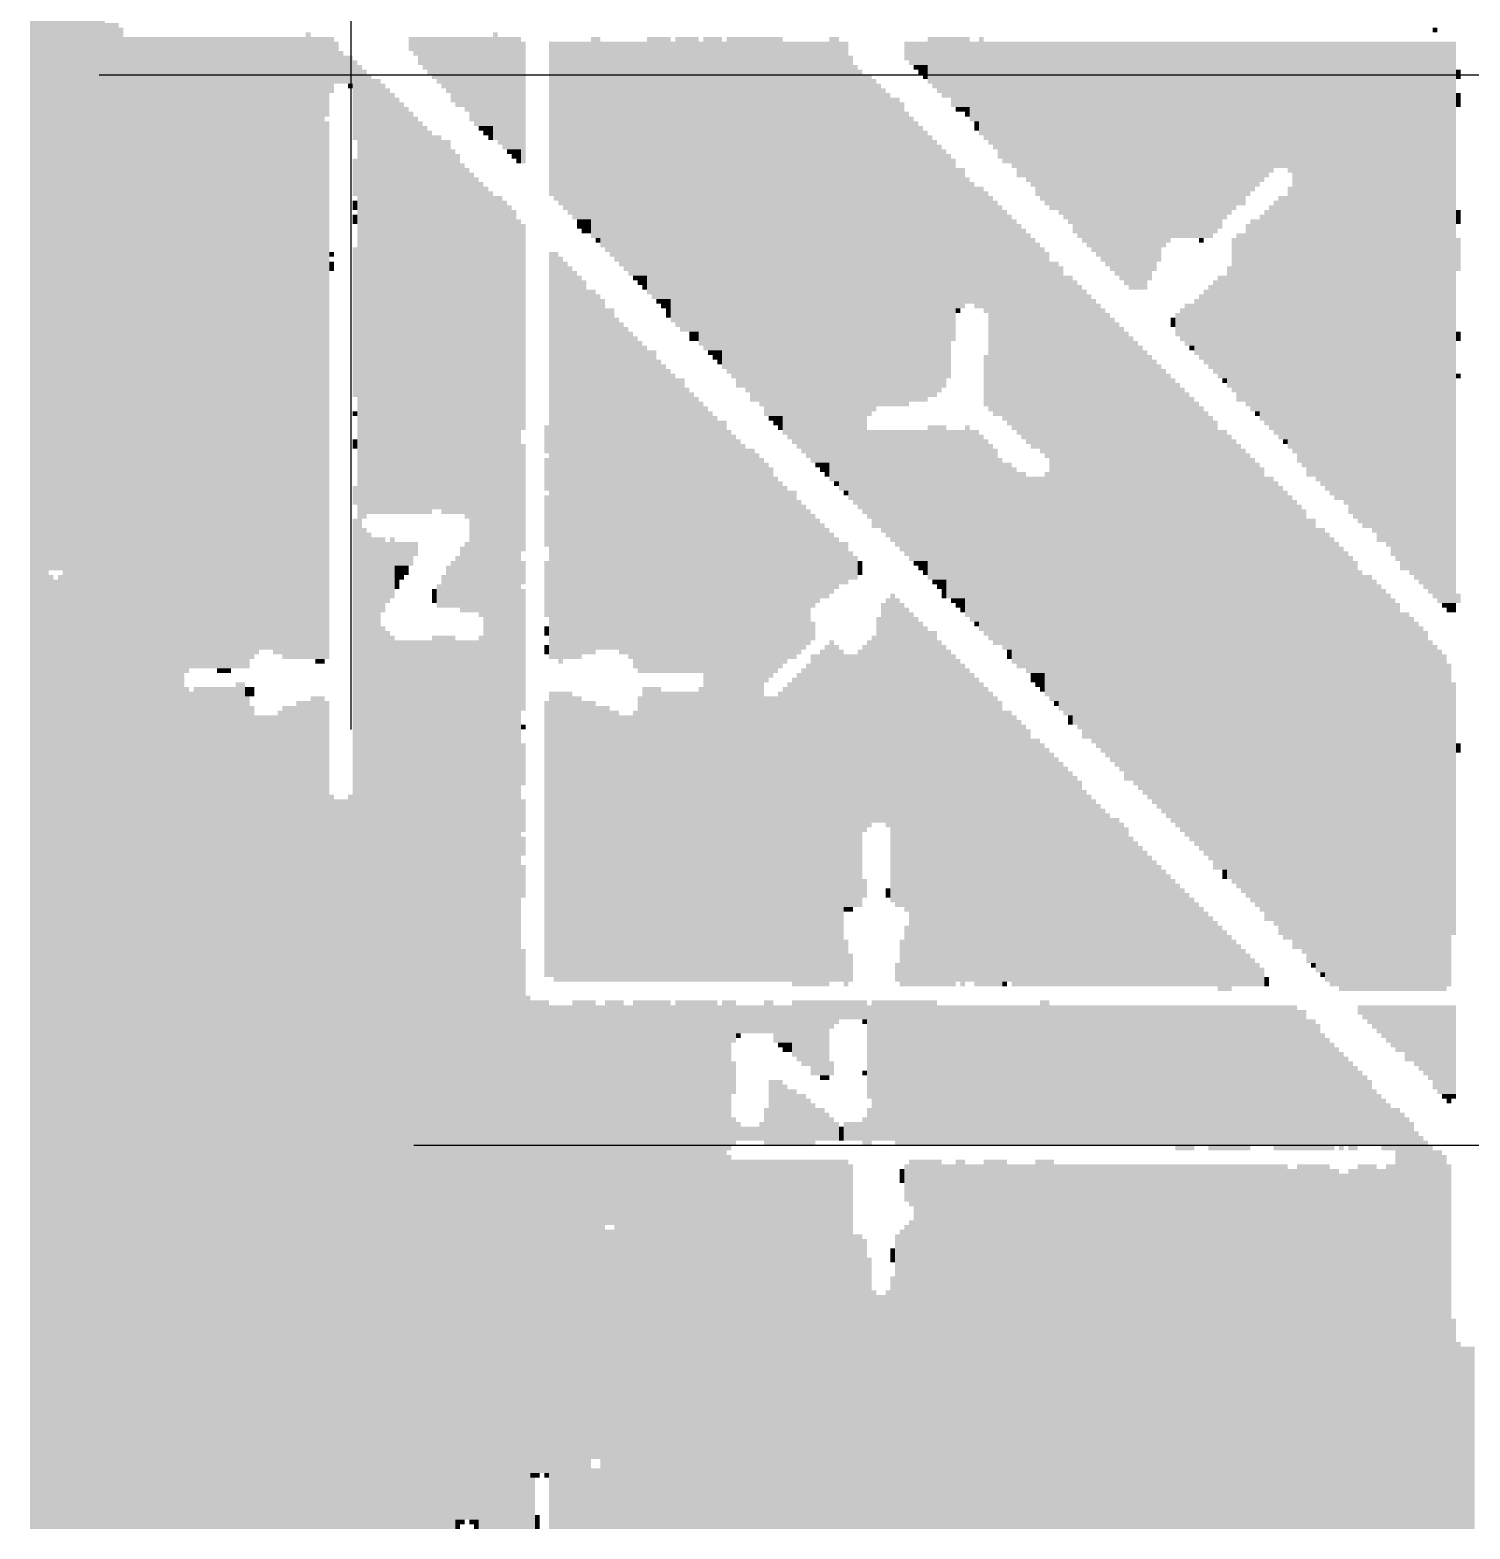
# Model space of a CAD drawing. Extents: x 0 to 19.7, y 0 to 11.
# Drawn here: x 0 to 2.236, y 0 to 2.327 of the extents above; entities that cross this region are included whole.
import ezdxf

# ---------------------------------------------------------------- set-up
doc = ezdxf.new("R2010")
doc.units = 0
doc.layers.get('0').update_dxf_attribs({"linetype": 'CONTINUOUS'})
doc.layers.add('1', color=1, linetype='CONTINUOUS')

# ---------------------------------------------------------------- blocks, each defined once
blk = doc.blocks.new('*U0')
at = {"color": 7}
for points in [[(0, 432), (1, 432), (0, 0), (1, 0)], [(1, 431), (9, 431), (1, 205), (9, 205)], [(9, 430), (16, 430), (9, 0), (16, 0)], [(16, 322), (19, 322), (16, 0), (19, 0)], [(19, 321), (20, 321), (19, 0), (20, 0)], [(300, 321), (301, 321), (300, 320), (301, 320)], [(20, 319), (59, 319), (20, 188), (59, 188)], [(59, 320), (60, 320), (59, 186), (60, 186)], [(60, 319), (65, 319), (60, 307), (65, 307)], [(65, 318), (66, 318), (65, 309), (66, 309)], [(81, 319), (99, 319), (81, 316), (99, 316)], [(99, 320), (100, 320), (99, 297), (100, 297)], [(100, 319), (105, 319), (100, 296), (105, 296)], [(105, 318), (106, 318), (105, 292), (106, 292)], [(111, 318), (120, 318), (111, 285), (120, 285)], [(120, 319), (122, 319), (120, 276), (122, 276)], [(122, 318), (132, 318), (122, 274), (132, 274)], [(132, 319), (137, 319), (132, 264), (137, 264)], [(137, 318), (138, 318), (137, 258), (138, 258)], [(138, 319), (143, 319), (138, 257), (143, 257)], [(143, 318), (144, 318), (143, 253), (144, 253)], [(144, 319), (148, 319), (144, 252), (148, 252)], [(148, 318), (149, 318), (148, 248), (149, 248)], [(149, 319), (161, 319), (149, 247), (161, 247)], [(161, 318), (171, 318), (161, 234), (171, 234)], [(171, 319), (173, 319), (171, 224), (173, 224)], [(173, 318), (175, 318), (173, 222), (175, 222)], [(187, 318), (192, 318), (187, 314), (192, 314)], [(192, 319), (201, 319), (192, 309), (201, 309)], [(201, 318), (203, 318), (201, 301), (203, 301)], [(203, 319), (204, 319), (203, 298), (204, 298)], [(204, 318), (305, 318), (204, 297), (305, 297)], [(66, 316), (67, 316), (66, 309), (67, 309)], [(67, 315), (69, 315), (67, 309), (69, 309)], [(82, 316), (99, 316), (82, 315), (99, 315)], [(83, 315), (99, 315), (83, 313), (99, 313)], [(175, 315), (176, 315), (175, 220), (176, 220)], [(69, 314), (70, 314), (69, 297), (70, 297)], [(70, 313), (71, 313), (70, 0), (71, 0)], [(71, 312), (72, 312), (71, 216), (72, 216)], [(72, 311), (73, 311), (72, 217), (73, 217)], [(84, 313), (99, 313), (84, 312), (99, 312)], [(85, 312), (99, 312), (85, 311), (99, 311)], [(86, 311), (99, 311), (86, 310), (99, 310)], [(176, 313), (177, 313), (176, 219), (177, 219)], [(177, 312), (178, 312), (177, 218), (178, 218)], [(178, 311), (180, 311), (178, 238), (180, 238)], [(188, 314), (192, 314), (188, 313), (192, 313)], [(189, 313), (192, 313), (189, 312), (192, 312)], [(190, 312), (192, 312), (190, 311), (192, 311)], [(191, 311), (192, 311), (191, 310), (192, 310)], [(305, 312), (306, 312), (305, 310), (306, 310)], [(68, 309), (69, 309), (68, 308), (69, 308)], [(73, 310), (75, 310), (73, 217), (75, 217)], [(75, 309), (76, 309), (75, 217), (76, 217)], [(76, 308), (77, 308), (76, 217), (77, 217)], [(87, 310), (99, 310), (87, 309), (99, 309)], [(88, 309), (99, 309), (88, 308), (99, 308)], [(89, 308), (99, 308), (89, 307), (99, 307)], [(180, 310), (181, 310), (180, 239), (181, 239)], [(181, 309), (182, 309), (181, 240), (182, 240)], [(182, 308), (183, 308), (182, 240), (183, 240)], [(193, 309), (201, 309), (193, 308), (201, 308)], [(194, 308), (201, 308), (194, 307), (201, 307)], [(60, 307), (64, 307), (60, 302), (64, 302)], [(77, 307), (78, 307), (77, 217), (78, 217)], [(78, 306), (79, 306), (78, 217), (79, 217)], [(79, 305), (80, 305), (79, 217), (80, 217)], [(90, 307), (99, 307), (90, 305), (99, 305)], [(91, 305), (99, 305), (91, 304), (99, 304)], [(183, 307), (184, 307), (183, 240), (184, 240)], [(184, 306), (186, 306), (184, 240), (186, 240)], [(186, 305), (187, 305), (186, 240), (187, 240)], [(195, 307), (201, 307), (195, 306), (201, 306)], [(197, 306), (201, 306), (197, 304), (201, 304)], [(305, 307), (306, 307), (305, 304), (306, 304)], [(60, 302), (63, 302), (60, 186), (63, 186)], [(80, 304), (81, 304), (80, 217), (81, 217)], [(81, 303), (82, 303), (81, 217), (82, 217)], [(82, 302), (83, 302), (82, 217), (83, 217)], [(93, 304), (99, 304), (93, 303), (99, 303)], [(94, 303), (99, 303), (94, 301), (99, 301)], [(187, 303), (188, 303), (187, 240), (188, 240)], [(188, 302), (189, 302), (188, 241), (189, 241)], [(198, 304), (201, 304), (198, 303), (201, 303)], [(200, 303), (201, 303), (200, 302), (201, 302)], [(63, 301), (64, 301), (63, 186), (64, 186)], [(83, 301), (84, 301), (83, 217), (84, 217)], [(84, 300), (85, 300), (84, 217), (85, 217)], [(85, 299), (86, 299), (85, 217), (86, 217)], [(95, 301), (99, 301), (95, 300), (99, 300)], [(96, 300), (99, 300), (96, 299), (99, 299)], [(97, 299), (99, 299), (97, 298), (99, 298)], [(189, 301), (190, 301), (189, 241), (190, 241)], [(190, 300), (191, 300), (190, 241), (191, 241)], [(191, 299), (192, 299), (191, 241), (192, 241)], [(202, 301), (203, 301), (202, 299), (203, 299)], [(86, 298), (88, 298), (86, 218), (88, 218)], [(88, 297), (90, 297), (88, 217), (90, 217)], [(90, 295), (91, 295), (90, 217), (91, 217)], [(98, 298), (99, 298), (98, 297), (99, 297)], [(101, 296), (105, 296), (101, 295), (105, 295)], [(102, 295), (105, 295), (102, 294), (105, 294)], [(192, 298), (193, 298), (192, 242), (193, 242)], [(193, 297), (194, 297), (193, 242), (194, 242)], [(194, 296), (195, 296), (194, 243), (195, 243)], [(195, 295), (196, 295), (195, 244), (196, 244)], [(205, 297), (305, 297), (205, 296), (305, 296)], [(206, 296), (305, 296), (206, 295), (305, 295)], [(207, 295), (305, 295), (207, 293), (305, 293)], [(69, 293), (70, 293), (69, 285), (70, 285)], [(91, 294), (92, 294), (91, 217), (92, 217)], [(92, 292), (93, 292), (92, 217), (93, 217)], [(103, 294), (105, 294), (103, 293), (105, 293)], [(104, 293), (105, 293), (104, 292), (105, 292)], [(196, 294), (197, 294), (196, 246), (197, 246)], [(197, 293), (198, 293), (197, 254), (198, 254)], [(208, 293), (305, 293), (208, 292), (305, 292)], [(210, 292), (305, 292), (210, 291), (305, 291)], [(93, 291), (94, 291), (93, 216), (94, 216)], [(94, 290), (95, 290), (94, 196), (95, 196)], [(95, 289), (96, 289), (95, 196), (96, 196)], [(198, 291), (200, 291), (198, 261), (200, 261)], [(200, 289), (201, 289), (200, 262), (201, 262)], [(211, 291), (266, 291), (211, 290), (266, 290)], [(211, 290), (265, 290), (211, 289), (265, 289)], [(213, 289), (264, 289), (213, 288), (264, 288)], [(269, 291), (305, 291), (269, 290), (305, 290)], [(270, 290), (305, 290), (270, 230), (305, 230)], [(96, 288), (97, 288), (96, 195), (97, 195)], [(97, 287), (98, 287), (97, 0), (98, 0)], [(98, 286), (99, 286), (98, 0), (99, 0)], [(201, 288), (202, 288), (201, 262), (202, 262)], [(202, 287), (204, 287), (202, 261), (204, 261)], [(204, 286), (205, 286), (204, 260), (205, 260)], [(214, 288), (263, 288), (214, 287), (263, 287)], [(215, 287), (262, 287), (215, 286), (262, 286)], [(215, 286), (261, 286), (215, 285), (261, 285)], [(269, 287), (270, 287), (269, 231), (270, 231)], [(69, 284), (70, 284), (69, 282), (70, 282)], [(99, 285), (101, 285), (99, 0), (101, 0)], [(101, 284), (102, 284), (101, 0), (102, 0)], [(102, 283), (103, 283), (102, 0), (103, 0)], [(112, 285), (120, 285), (112, 284), (120, 284)], [(113, 284), (120, 284), (113, 283), (120, 283)], [(114, 283), (120, 283), (114, 282), (120, 282)], [(205, 285), (206, 285), (205, 239), (206, 239)], [(206, 284), (207, 284), (206, 238), (207, 238)], [(207, 283), (208, 283), (207, 238), (208, 238)], [(216, 285), (260, 285), (216, 284), (260, 284)], [(217, 284), (260, 284), (217, 283), (260, 283)], [(218, 283), (258, 283), (218, 282), (258, 282)], [(265, 283), (266, 283), (265, 235), (266, 235)], [(266, 284), (267, 284), (266, 234), (267, 234)], [(267, 285), (269, 285), (267, 233), (269, 233)], [(69, 281), (70, 281), (69, 279), (70, 279)], [(103, 282), (104, 282), (103, 0), (104, 0)], [(104, 280), (105, 280), (104, 0), (105, 0)], [(105, 279), (106, 279), (105, 235), (106, 235)], [(115, 282), (120, 282), (115, 281), (120, 281)], [(116, 281), (120, 281), (116, 280), (120, 280)], [(117, 280), (120, 280), (117, 278), (120, 278)], [(208, 282), (209, 282), (208, 237), (209, 237)], [(209, 281), (210, 281), (209, 236), (210, 236)], [(210, 280), (211, 280), (210, 235), (211, 235)], [(211, 279), (212, 279), (211, 234), (212, 234)], [(220, 282), (257, 282), (220, 281), (257, 281)], [(221, 281), (256, 281), (221, 280), (256, 280)], [(222, 280), (255, 280), (222, 279), (255, 279)], [(223, 279), (255, 279), (223, 278), (255, 278)], [(260, 279), (261, 279), (260, 240), (261, 240)], [(261, 280), (263, 280), (261, 239), (263, 239)], [(263, 281), (264, 281), (263, 237), (264, 237)], [(264, 282), (265, 282), (264, 236), (265, 236)], [(305, 282), (306, 282), (305, 279), (306, 279)], [(118, 278), (120, 278), (118, 277), (120, 277)], [(121, 276), (122, 276), (121, 275), (122, 275)], [(212, 278), (213, 278), (212, 233), (213, 233)], [(213, 277), (214, 277), (213, 232), (214, 232)], [(214, 276), (215, 276), (214, 231), (215, 231)], [(223, 278), (254, 278), (223, 277), (254, 277)], [(224, 277), (253, 277), (224, 276), (253, 276)], [(225, 276), (244, 276), (225, 275), (244, 275)], [(250, 276), (251, 276), (250, 275), (251, 275)], [(257, 276), (258, 276), (257, 243), (258, 243)], [(258, 277), (260, 277), (258, 241), (260, 241)], [(305, 276), (306, 276), (305, 269), (306, 269)], [(64, 273), (65, 273), (64, 272), (65, 272)], [(69, 274), (70, 274), (69, 242), (70, 242)], [(111, 273), (113, 273), (111, 186), (113, 186)], [(123, 274), (132, 274), (123, 273), (132, 273)], [(124, 273), (132, 273), (124, 272), (132, 272)], [(215, 275), (216, 275), (215, 231), (216, 231)], [(216, 274), (217, 274), (216, 230), (217, 230)], [(217, 273), (218, 273), (217, 229), (218, 229)], [(226, 275), (243, 275), (226, 274), (243, 274)], [(227, 274), (242, 274), (227, 273), (242, 273)], [(228, 273), (242, 273), (228, 272), (242, 272)], [(64, 271), (65, 271), (64, 269), (65, 269)], [(113, 272), (114, 272), (113, 185), (114, 185)], [(114, 271), (115, 271), (114, 186), (115, 186)], [(115, 270), (116, 270), (115, 186), (116, 186)], [(125, 272), (132, 272), (125, 271), (132, 271)], [(126, 271), (132, 271), (126, 270), (132, 270)], [(127, 270), (132, 270), (127, 269), (132, 269)], [(218, 271), (220, 271), (218, 177), (220, 177)], [(220, 270), (221, 270), (220, 175), (221, 175)], [(229, 272), (242, 272), (229, 271), (242, 271)], [(230, 271), (241, 271), (230, 270), (241, 270)], [(231, 270), (241, 270), (231, 269), (241, 269)], [(256, 270), (257, 270), (256, 244), (257, 244)], [(116, 269), (117, 269), (116, 186), (117, 186)], [(117, 268), (118, 268), (117, 186), (118, 186)], [(118, 267), (119, 267), (118, 187), (119, 187)], [(128, 269), (132, 269), (128, 268), (132, 268)], [(129, 268), (132, 268), (129, 267), (132, 267)], [(130, 267), (132, 267), (130, 266), (132, 266)], [(221, 268), (223, 268), (221, 174), (223, 174)], [(223, 267), (224, 267), (223, 172), (224, 172)], [(232, 269), (240, 269), (232, 268), (240, 268)], [(233, 268), (240, 268), (233, 267), (240, 267)], [(234, 267), (239, 267), (234, 266), (239, 266)], [(253, 267), (254, 267), (253, 247), (254, 247)], [(254, 268), (256, 268), (254, 246), (256, 246)], [(119, 265), (121, 265), (119, 187), (121, 187)], [(121, 264), (122, 264), (121, 188), (122, 188)], [(122, 263), (123, 263), (122, 188), (123, 188)], [(131, 266), (132, 266), (131, 265), (132, 265)], [(133, 264), (137, 264), (133, 263), (137, 263)], [(134, 263), (137, 263), (134, 262), (137, 262)], [(224, 266), (225, 266), (224, 171), (225, 171)], [(225, 265), (226, 265), (225, 169), (226, 169)], [(226, 264), (227, 264), (226, 169), (227, 169)], [(227, 263), (228, 263), (227, 168), (228, 168)], [(235, 266), (239, 266), (235, 265), (239, 265)], [(249, 263), (250, 263), (249, 251), (250, 251)], [(250, 264), (251, 264), (250, 250), (251, 250)], [(251, 265), (252, 265), (251, 249), (252, 249)], [(252, 266), (253, 266), (252, 248), (253, 248)], [(123, 261), (125, 261), (123, 188), (125, 188)], [(135, 262), (137, 262), (135, 261), (137, 261)], [(136, 261), (137, 261), (136, 259), (137, 259)], [(198, 261), (199, 261), (198, 260), (199, 260)], [(228, 262), (229, 262), (228, 167), (229, 167)], [(229, 261), (230, 261), (229, 166), (230, 166)], [(230, 260), (231, 260), (230, 165), (231, 165)], [(245, 260), (246, 260), (245, 255), (246, 255)], [(246, 261), (247, 261), (246, 254), (247, 254)], [(247, 262), (249, 262), (247, 253), (249, 253)], [(125, 259), (126, 259), (125, 188), (126, 188)], [(126, 258), (127, 258), (126, 187), (127, 187)], [(127, 257), (128, 257), (127, 187), (128, 187)], [(139, 257), (143, 257), (139, 256), (143, 256)], [(231, 259), (232, 259), (231, 164), (232, 164)], [(232, 258), (233, 258), (232, 163), (233, 163)], [(233, 257), (234, 257), (233, 162), (234, 162)], [(244, 259), (245, 259), (244, 257), (245, 257)], [(128, 256), (129, 256), (128, 186), (129, 186)], [(129, 255), (130, 255), (129, 184), (130, 184)], [(130, 254), (131, 254), (130, 183), (131, 183)], [(141, 256), (143, 256), (141, 254), (143, 254)], [(234, 256), (235, 256), (234, 160), (235, 160)], [(235, 255), (236, 255), (235, 160), (236, 160)], [(236, 254), (237, 254), (236, 159), (237, 159)], [(305, 256), (306, 256), (305, 254), (306, 254)], [(131, 253), (132, 253), (131, 183), (132, 183)], [(132, 252), (134, 252), (132, 183), (134, 183)], [(134, 250), (135, 250), (134, 183), (135, 183)], [(145, 252), (148, 252), (145, 251), (148, 251)], [(146, 251), (148, 251), (146, 250), (148, 250)], [(147, 250), (148, 250), (147, 249), (148, 249)], [(204, 251), (205, 251), (204, 240), (205, 240)], [(237, 253), (238, 253), (237, 158), (238, 158)], [(238, 252), (239, 252), (238, 157), (239, 157)], [(239, 251), (240, 251), (239, 156), (240, 156)], [(240, 250), (241, 250), (240, 155), (241, 155)], [(248, 253), (249, 253), (248, 252), (249, 252)], [(135, 249), (136, 249), (135, 183), (136, 183)], [(136, 248), (137, 248), (136, 183), (137, 183)], [(137, 247), (138, 247), (137, 183), (138, 183)], [(150, 247), (161, 247), (150, 246), (161, 246)], [(241, 249), (242, 249), (241, 154), (242, 154)], [(242, 248), (243, 248), (242, 153), (243, 153)], [(243, 247), (244, 247), (243, 152), (244, 152)], [(305, 247), (306, 247), (305, 246), (306, 246)], [(138, 246), (140, 246), (138, 183), (140, 183)], [(140, 244), (141, 244), (140, 183), (141, 183)], [(151, 246), (161, 246), (151, 244), (161, 244)], [(153, 244), (161, 244), (153, 243), (161, 243)], [(244, 246), (245, 246), (244, 151), (245, 151)], [(245, 245), (246, 245), (245, 150), (246, 150)], [(246, 244), (247, 244), (246, 149), (247, 149)], [(255, 246), (256, 246), (255, 245), (256, 245)], [(141, 243), (142, 243), (141, 183), (142, 183)], [(142, 242), (143, 242), (142, 183), (143, 183)], [(143, 241), (144, 241), (143, 183), (144, 183)], [(154, 243), (161, 243), (154, 241), (161, 241)], [(156, 241), (161, 241), (156, 240), (161, 240)], [(247, 243), (248, 243), (247, 148), (248, 148)], [(248, 242), (249, 242), (248, 147), (249, 147)], [(249, 241), (250, 241), (249, 146), (250, 146)], [(69, 239), (70, 239), (69, 238), (70, 238)], [(144, 240), (145, 240), (144, 117), (145, 117)], [(145, 239), (146, 239), (145, 117), (146, 117)], [(146, 238), (147, 238), (146, 117), (147, 117)], [(157, 240), (161, 240), (157, 238), (161, 238)], [(158, 238), (161, 238), (158, 237), (161, 237)], [(178, 238), (179, 238), (178, 217), (179, 217)], [(250, 240), (251, 240), (250, 145), (251, 145)], [(251, 239), (252, 239), (251, 144), (252, 144)], [(252, 238), (253, 238), (252, 143), (253, 143)], [(262, 239), (263, 239), (262, 238), (263, 238)], [(110, 236), (111, 236), (110, 230), (111, 230)], [(147, 237), (149, 237), (147, 117), (149, 117)], [(149, 235), (150, 235), (149, 117), (150, 117)], [(150, 234), (151, 234), (150, 117), (151, 117)], [(159, 237), (161, 237), (159, 236), (161, 236)], [(160, 236), (161, 236), (160, 235), (161, 235)], [(162, 234), (171, 234), (162, 233), (171, 233)], [(179, 235), (192, 235), (179, 216), (192, 216)], [(192, 236), (196, 236), (192, 203), (196, 203)], [(196, 235), (200, 235), (196, 199), (200, 199)], [(200, 236), (201, 236), (200, 195), (201, 195)], [(201, 235), (203, 235), (201, 194), (203, 194)], [(203, 234), (204, 234), (203, 192), (204, 192)], [(253, 237), (254, 237), (253, 141), (254, 141)], [(254, 235), (256, 235), (254, 141), (256, 141)], [(256, 234), (257, 234), (256, 139), (257, 139)], [(69, 233), (70, 233), (69, 231), (70, 231)], [(105, 232), (106, 232), (105, 209), (106, 209)], [(151, 233), (152, 233), (151, 117), (152, 117)], [(152, 232), (153, 232), (152, 117), (153, 117)], [(153, 231), (155, 231), (153, 117), (155, 117)], [(163, 233), (171, 233), (163, 232), (171, 232)], [(164, 232), (171, 232), (164, 231), (171, 231)], [(165, 231), (171, 231), (165, 230), (171, 230)], [(204, 233), (205, 233), (204, 191), (205, 191)], [(205, 232), (206, 232), (205, 190), (206, 190)], [(206, 231), (207, 231), (206, 189), (207, 189)], [(257, 233), (258, 233), (257, 138), (258, 138)], [(258, 232), (259, 232), (258, 137), (259, 137)], [(259, 231), (260, 231), (259, 136), (260, 136)], [(268, 233), (269, 233), (268, 232), (269, 232)], [(110, 229), (111, 229), (110, 222), (111, 222)], [(155, 230), (156, 230), (155, 117), (156, 117)], [(156, 229), (157, 229), (156, 117), (157, 117)], [(157, 228), (158, 228), (157, 181), (158, 181)], [(166, 230), (171, 230), (166, 229), (171, 229)], [(167, 229), (171, 229), (167, 228), (171, 228)], [(168, 228), (171, 228), (168, 227), (171, 227)], [(207, 229), (208, 229), (207, 189), (208, 189)], [(208, 228), (210, 228), (208, 188), (210, 188)], [(260, 230), (261, 230), (260, 135), (261, 135)], [(261, 229), (262, 229), (261, 134), (262, 134)], [(262, 228), (263, 228), (262, 133), (263, 133)], [(271, 230), (305, 230), (271, 228), (305, 228)], [(272, 228), (305, 228), (272, 227), (305, 227)], [(158, 227), (159, 227), (158, 182), (159, 182)], [(159, 225), (160, 225), (159, 183), (160, 183)], [(169, 227), (171, 227), (169, 226), (171, 226)], [(170, 226), (171, 226), (170, 225), (171, 225)], [(210, 227), (211, 227), (210, 185), (211, 185)], [(211, 226), (213, 226), (211, 184), (213, 184)], [(213, 225), (217, 225), (213, 183), (217, 183)], [(217, 226), (218, 226), (217, 178), (218, 178)], [(263, 227), (264, 227), (263, 132), (264, 132)], [(264, 225), (266, 225), (264, 130), (266, 130)], [(273, 227), (305, 227), (273, 225), (305, 225)], [(275, 225), (305, 225), (275, 224), (305, 224)], [(69, 223), (70, 223), (69, 219), (70, 219)], [(160, 224), (161, 224), (160, 184), (161, 184)], [(161, 223), (162, 223), (161, 185), (162, 185)], [(162, 222), (164, 222), (162, 186), (164, 186)], [(172, 224), (173, 224), (172, 223), (173, 223)], [(174, 222), (175, 222), (174, 221), (175, 221)], [(266, 224), (267, 224), (266, 129), (267, 129)], [(267, 223), (268, 223), (267, 127), (268, 127)], [(268, 222), (269, 222), (268, 126), (269, 126)], [(276, 224), (305, 224), (276, 223), (305, 223)], [(277, 223), (305, 223), (277, 222), (305, 222)], [(278, 222), (305, 222), (278, 221), (305, 221)], [(110, 221), (111, 221), (110, 210), (111, 210)], [(164, 220), (165, 220), (164, 187), (165, 187)], [(165, 219), (166, 219), (165, 188), (166, 188)], [(166, 218), (167, 218), (166, 189), (167, 189)], [(269, 221), (270, 221), (269, 126), (270, 126)], [(270, 220), (271, 220), (270, 124), (271, 124)], [(271, 219), (272, 219), (271, 124), (272, 124)], [(272, 218), (273, 218), (272, 123), (273, 123)], [(279, 221), (305, 221), (279, 220), (305, 220)], [(281, 220), (305, 220), (281, 219), (305, 219)], [(282, 219), (305, 219), (282, 217), (305, 217)], [(69, 216), (70, 216), (69, 0), (70, 0)], [(167, 217), (168, 217), (167, 197), (168, 197)], [(168, 216), (169, 216), (168, 198), (169, 198)], [(169, 215), (170, 215), (169, 199), (170, 199)], [(180, 216), (192, 216), (180, 214), (192, 214)], [(273, 216), (275, 216), (273, 121), (275, 121)], [(283, 217), (305, 217), (283, 216), (305, 216)], [(284, 216), (305, 216), (284, 215), (305, 215)], [(285, 215), (305, 215), (285, 214), (305, 214)], [(71, 214), (72, 214), (71, 0), (72, 0)], [(72, 213), (73, 213), (72, 0), (73, 0)], [(73, 212), (76, 212), (73, 196), (76, 196)], [(77, 212), (78, 212), (77, 199), (78, 199)], [(170, 214), (171, 214), (170, 199), (171, 199)], [(171, 213), (172, 213), (171, 200), (172, 200)], [(172, 212), (173, 212), (172, 201), (173, 201)], [(182, 214), (192, 214), (182, 213), (192, 213)], [(183, 213), (192, 213), (183, 212), (192, 212)], [(184, 212), (192, 212), (184, 211), (192, 211)], [(275, 214), (277, 214), (275, 119), (277, 119)], [(277, 213), (278, 213), (277, 117), (278, 117)], [(278, 212), (279, 212), (278, 116), (279, 116)], [(287, 214), (305, 214), (287, 213), (305, 213)], [(288, 213), (305, 213), (288, 211), (305, 211)], [(76, 211), (77, 211), (76, 198), (77, 198)], [(78, 211), (83, 211), (78, 208), (83, 208)], [(92, 210), (93, 210), (92, 196), (93, 196)], [(93, 211), (94, 211), (93, 196), (94, 196)], [(173, 211), (175, 211), (173, 202), (175, 202)], [(175, 209), (176, 209), (175, 203), (176, 203)], [(185, 211), (192, 211), (185, 210), (192, 210)], [(186, 210), (192, 210), (186, 209), (192, 209)], [(187, 209), (192, 209), (187, 208), (192, 208)], [(279, 211), (280, 211), (279, 116), (280, 116)], [(280, 210), (281, 210), (280, 115), (281, 115)], [(281, 209), (282, 209), (281, 115), (282, 115)], [(290, 211), (305, 211), (290, 210), (305, 210)], [(291, 210), (305, 210), (291, 208), (305, 208)], [(78, 208), (82, 208), (78, 206), (82, 206)], [(78, 206), (81, 206), (78, 204), (81, 204)], [(89, 206), (90, 206), (89, 197), (90, 197)], [(90, 207), (91, 207), (90, 197), (91, 197)], [(91, 208), (92, 208), (91, 197), (92, 197)], [(105, 207), (106, 207), (105, 202), (106, 202)], [(110, 207), (111, 207), (110, 195), (111, 195)], [(176, 208), (177, 208), (176, 203), (177, 203)], [(177, 207), (178, 207), (177, 204), (178, 204)], [(188, 208), (192, 208), (188, 207), (192, 207)], [(189, 207), (192, 207), (189, 206), (192, 206)], [(190, 206), (192, 206), (190, 205), (192, 205)], [(282, 208), (283, 208), (282, 115), (283, 115)], [(283, 207), (284, 207), (283, 115), (284, 115)], [(292, 208), (305, 208), (292, 207), (305, 207)], [(293, 207), (305, 207), (293, 205), (305, 205)], [(1, 205), (4, 205), (1, 0), (4, 0)], [(4, 204), (5, 204), (4, 0), (5, 0)], [(5, 203), (6, 203), (5, 0), (6, 0)], [(6, 204), (7, 204), (6, 0), (7, 0)], [(7, 205), (9, 205), (7, 0), (9, 0)], [(78, 204), (80, 204), (78, 203), (80, 203)], [(78, 203), (79, 203), (78, 201), (79, 201)], [(87, 202), (88, 202), (87, 197), (88, 197)], [(88, 204), (89, 204), (88, 197), (89, 197)], [(191, 205), (192, 205), (191, 204), (192, 204)], [(193, 203), (196, 203), (193, 202), (196, 202)], [(194, 202), (196, 202), (194, 201), (196, 201)], [(284, 205), (285, 205), (284, 115), (285, 115)], [(285, 204), (287, 204), (285, 115), (287, 115)], [(287, 203), (288, 203), (287, 115), (288, 115)], [(288, 202), (289, 202), (288, 115), (289, 115)], [(295, 205), (305, 205), (295, 204), (305, 204)], [(296, 204), (305, 204), (296, 203), (305, 203)], [(297, 203), (305, 203), (297, 202), (305, 202)], [(298, 202), (305, 202), (298, 201), (305, 201)], [(86, 201), (87, 201), (86, 198), (87, 198)], [(105, 201), (106, 201), (105, 175), (106, 175)], [(183, 199), (184, 199), (183, 150), (184, 150)], [(184, 200), (185, 200), (184, 134), (185, 134)], [(185, 199), (186, 199), (185, 133), (186, 133)], [(195, 201), (196, 201), (195, 199), (196, 199)], [(197, 199), (200, 199), (197, 198), (200, 198)], [(289, 201), (290, 201), (289, 115), (290, 115)], [(290, 200), (291, 200), (290, 115), (291, 115)], [(291, 199), (292, 199), (291, 115), (292, 115)], [(299, 201), (305, 201), (299, 200), (305, 200)], [(300, 200), (306, 200), (300, 199), (306, 199)], [(301, 199), (306, 199), (301, 198), (306, 198)], [(73, 196), (75, 196), (73, 0), (75, 0)], [(182, 198), (183, 198), (182, 151), (183, 151)], [(186, 198), (187, 198), (186, 133), (187, 133)], [(187, 197), (188, 197), (187, 132), (188, 132)], [(188, 196), (189, 196), (188, 116), (189, 116)], [(198, 198), (200, 198), (198, 197), (200, 197)], [(199, 197), (200, 197), (199, 196), (200, 196)], [(292, 198), (293, 198), (292, 115), (293, 115)], [(293, 196), (295, 196), (293, 115), (295, 115)], [(302, 198), (305, 198), (302, 197), (305, 197)], [(303, 197), (305, 197), (303, 196), (305, 196)], [(75, 193), (76, 193), (75, 0), (76, 0)], [(110, 193), (111, 193), (110, 191), (111, 191)], [(167, 194), (168, 194), (167, 190), (168, 190)], [(181, 195), (182, 195), (181, 151), (182, 151)], [(189, 195), (190, 195), (189, 116), (190, 116)], [(190, 194), (191, 194), (190, 116), (191, 116)], [(191, 193), (192, 193), (191, 116), (192, 116)], [(202, 194), (203, 194), (202, 193), (203, 193)], [(295, 195), (296, 195), (295, 115), (296, 115)], [(296, 194), (297, 194), (296, 115), (297, 115)], [(297, 193), (298, 193), (297, 115), (298, 115)], [(76, 192), (77, 192), (76, 0), (77, 0)], [(77, 191), (78, 191), (77, 0), (78, 0)], [(78, 190), (86, 190), (78, 0), (86, 0)], [(86, 191), (91, 191), (86, 0), (91, 0)], [(91, 190), (96, 190), (91, 2), (96, 2)], [(96, 191), (97, 191), (96, 0), (97, 0)], [(171, 190), (172, 190), (171, 117), (172, 117)], [(179, 190), (180, 190), (179, 150), (180, 150)], [(180, 191), (181, 191), (180, 151), (181, 151)], [(192, 192), (194, 192), (192, 116), (194, 116)], [(194, 190), (195, 190), (194, 116), (195, 116)], [(298, 192), (299, 192), (298, 115), (299, 115)], [(299, 190), (300, 190), (299, 115), (300, 115)], [(20, 188), (49, 188), (20, 187), (49, 187)], [(20, 187), (48, 187), (20, 186), (48, 186)], [(20, 186), (47, 186), (20, 184), (47, 184)], [(52, 188), (59, 188), (52, 187), (59, 187)], [(54, 187), (59, 187), (54, 186), (59, 186)], [(61, 186), (63, 186), (61, 185), (63, 185)], [(110, 189), (111, 189), (110, 187), (111, 187)], [(167, 187), (169, 187), (167, 116), (169, 116)], [(169, 188), (170, 188), (169, 116), (170, 116)], [(170, 189), (171, 189), (170, 116), (171, 116)], [(172, 189), (173, 189), (172, 117), (173, 117)], [(173, 188), (174, 188), (173, 117), (174, 117)], [(174, 187), (177, 187), (174, 133), (177, 133)], [(177, 188), (178, 188), (177, 133), (178, 133)], [(178, 189), (179, 189), (178, 149), (179, 149)], [(195, 189), (196, 189), (195, 116), (196, 116)], [(196, 188), (197, 188), (196, 116), (197, 116)], [(197, 187), (198, 187), (197, 116), (198, 116)], [(198, 186), (199, 186), (198, 117), (199, 117)], [(209, 188), (210, 188), (209, 186), (210, 186)], [(300, 189), (301, 189), (300, 115), (301, 115)], [(301, 188), (302, 188), (301, 115), (302, 115)], [(302, 187), (303, 187), (302, 115), (303, 115)], [(20, 184), (34, 184), (20, 183), (34, 183)], [(20, 183), (33, 183), (20, 0), (33, 0)], [(40, 184), (43, 184), (40, 183), (43, 183)], [(164, 183), (165, 183), (164, 116), (165, 116)], [(165, 184), (166, 184), (165, 116), (166, 116)], [(166, 185), (167, 185), (166, 116), (167, 116)], [(199, 185), (200, 185), (199, 116), (200, 116)], [(200, 184), (201, 184), (200, 117), (201, 117)], [(201, 183), (202, 183), (201, 117), (202, 117)], [(214, 183), (217, 183), (214, 181), (217, 181)], [(303, 185), (304, 185), (303, 116), (304, 116)], [(33, 180), (34, 180), (33, 0), (34, 0)], [(35, 180), (44, 180), (35, 0), (44, 0)], [(44, 181), (46, 181), (44, 0), (46, 0)], [(46, 180), (48, 180), (46, 178), (48, 178)], [(131, 180), (135, 180), (131, 117), (135, 117)], [(143, 180), (144, 180), (143, 117), (144, 117)], [(161, 180), (162, 180), (161, 117), (162, 117)], [(162, 181), (163, 181), (162, 117), (163, 117)], [(163, 182), (164, 182), (163, 116), (164, 116)], [(202, 182), (203, 182), (202, 116), (203, 116)], [(203, 181), (204, 181), (203, 116), (204, 116)], [(204, 180), (205, 180), (204, 116), (205, 116)], [(215, 181), (217, 181), (215, 180), (217, 180)], [(216, 180), (217, 180), (216, 179), (217, 179)], [(304, 181), (305, 181), (304, 127), (305, 127)], [(34, 179), (35, 179), (34, 0), (35, 0)], [(46, 178), (47, 178), (46, 0), (47, 0)], [(57, 177), (60, 177), (57, 0), (60, 0)], [(60, 178), (63, 178), (60, 0), (63, 0)], [(63, 177), (64, 177), (63, 0), (64, 0)], [(110, 177), (111, 177), (110, 118), (111, 118)], [(111, 179), (116, 179), (111, 118), (116, 118)], [(116, 178), (118, 178), (116, 117), (118, 117)], [(118, 177), (121, 177), (118, 117), (121, 117)], [(130, 178), (131, 178), (130, 117), (131, 117)], [(135, 179), (143, 179), (135, 117), (143, 117)], [(157, 178), (160, 178), (157, 117), (160, 117)], [(160, 179), (161, 179), (160, 117), (161, 117)], [(205, 179), (206, 179), (205, 116), (206, 116)], [(206, 178), (207, 178), (206, 116), (207, 116)], [(207, 177), (208, 177), (207, 116), (208, 116)], [(219, 177), (220, 177), (219, 176), (220, 176)], [(47, 176), (48, 176), (47, 0), (48, 0)], [(48, 174), (53, 174), (48, 0), (53, 0)], [(53, 175), (54, 175), (53, 0), (54, 0)], [(54, 176), (57, 176), (54, 0), (57, 0)], [(121, 176), (124, 176), (121, 117), (124, 117)], [(124, 175), (126, 175), (124, 117), (126, 117)], [(126, 174), (129, 174), (126, 117), (129, 117)], [(129, 175), (130, 175), (129, 117), (130, 117)], [(208, 175), (210, 175), (208, 117), (210, 117)], [(210, 174), (211, 174), (210, 116), (211, 116)], [(222, 174), (223, 174), (222, 172), (223, 172)], [(105, 172), (106, 172), (105, 171), (106, 171)], [(211, 173), (212, 173), (211, 116), (212, 116)], [(212, 172), (213, 172), (212, 116), (213, 116)], [(213, 171), (214, 171), (213, 116), (214, 116)], [(105, 168), (106, 168), (105, 159), (106, 159)], [(214, 169), (216, 169), (214, 116), (216, 116)], [(216, 168), (217, 168), (216, 116), (217, 116)], [(217, 167), (218, 167), (217, 116), (218, 116)], [(305, 168), (306, 168), (305, 166), (306, 166)], [(218, 166), (219, 166), (218, 116), (219, 116)], [(219, 165), (220, 165), (219, 116), (220, 116)], [(220, 164), (221, 164), (220, 116), (221, 116)], [(221, 163), (222, 163), (221, 116), (222, 116)], [(222, 162), (223, 162), (222, 116), (223, 116)], [(223, 161), (224, 161), (223, 116), (224, 116)], [(224, 160), (225, 160), (224, 116), (225, 116)], [(225, 158), (226, 158), (225, 116), (226, 116)], [(64, 157), (65, 157), (64, 0), (65, 0)], [(65, 156), (68, 156), (65, 0), (68, 0)], [(68, 157), (69, 157), (68, 0), (69, 0)], [(105, 156), (106, 156), (105, 149), (106, 149)], [(226, 157), (227, 157), (226, 116), (227, 116)], [(227, 156), (228, 156), (227, 116), (228, 116)], [(228, 155), (229, 155), (228, 116), (229, 116)], [(229, 154), (230, 154), (229, 116), (230, 116)], [(230, 153), (231, 153), (230, 116), (231, 116)], [(231, 152), (233, 152), (231, 116), (233, 116)], [(233, 151), (234, 151), (233, 116), (234, 116)], [(105, 148), (106, 148), (105, 144), (106, 144)], [(234, 150), (235, 150), (234, 116), (235, 116)], [(235, 148), (236, 148), (235, 116), (236, 116)], [(236, 147), (237, 147), (236, 116), (237, 116)], [(237, 146), (238, 146), (237, 116), (238, 116)], [(238, 145), (239, 145), (238, 116), (239, 116)], [(105, 142), (106, 142), (105, 135), (106, 135)], [(239, 144), (240, 144), (239, 116), (240, 116)], [(240, 143), (241, 143), (240, 116), (241, 116)], [(241, 142), (242, 142), (241, 116), (242, 116)], [(178, 139), (179, 139), (178, 135), (179, 135)], [(242, 141), (243, 141), (242, 116), (243, 116)], [(243, 140), (244, 140), (243, 116), (244, 116)], [(244, 139), (245, 139), (244, 116), (245, 116)], [(245, 138), (246, 138), (245, 116), (246, 116)], [(255, 141), (256, 141), (255, 139), (256, 139)], [(183, 137), (184, 137), (183, 135), (184, 135)], [(246, 137), (247, 137), (246, 116), (247, 116)], [(247, 136), (248, 136), (247, 116), (248, 116)], [(248, 135), (249, 135), (248, 116), (249, 116)], [(174, 133), (176, 133), (174, 132), (176, 132)], [(249, 134), (250, 134), (249, 116), (250, 116)], [(250, 133), (251, 133), (250, 116), (251, 116)], [(251, 132), (252, 132), (251, 116), (252, 116)], [(187, 129), (188, 129), (187, 116), (188, 116)], [(252, 131), (253, 131), (252, 116), (253, 116)], [(253, 130), (254, 130), (253, 116), (254, 116)], [(254, 129), (255, 129), (254, 115), (255, 115)], [(174, 126), (175, 126), (174, 116), (175, 116)], [(186, 126), (187, 126), (186, 116), (187, 116)], [(255, 128), (256, 128), (255, 115), (256, 115)], [(256, 127), (257, 127), (256, 115), (257, 115)], [(257, 126), (258, 126), (257, 116), (258, 116)], [(258, 125), (259, 125), (258, 116), (259, 116)], [(105, 124), (106, 124), (105, 0), (106, 0)], [(175, 123), (176, 123), (175, 117), (176, 117)], [(259, 124), (260, 124), (259, 116), (260, 116)], [(260, 123), (261, 123), (260, 116), (261, 116)], [(261, 122), (262, 122), (261, 116), (262, 116)], [(185, 121), (186, 121), (185, 117), (186, 117)], [(262, 121), (263, 121), (262, 116), (263, 116)], [(263, 120), (264, 120), (263, 116), (264, 116)], [(274, 121), (275, 121), (274, 120), (275, 120)], [(276, 119), (277, 119), (276, 118), (277, 118)], [(112, 118), (116, 118), (112, 117), (116, 117)], [(208, 117), (209, 117), (208, 116), (209, 116)], [(264, 118), (265, 118), (264, 116), (265, 116)], [(106, 114), (107, 114), (106, 0), (107, 0)], [(107, 113), (111, 113), (107, 12), (111, 12)], [(116, 113), (121, 113), (116, 15), (121, 15)], [(123, 113), (127, 113), (123, 65), (127, 65)], [(129, 113), (137, 113), (129, 0), (137, 0)], [(138, 113), (147, 113), (138, 0), (147, 0)], [(148, 113), (151, 113), (148, 104), (151, 104)], [(157, 113), (159, 113), (157, 106), (159, 106)], [(163, 113), (179, 113), (163, 109), (179, 109)], [(180, 113), (194, 113), (180, 83), (194, 83)], [(216, 113), (218, 113), (216, 82), (218, 82)], [(111, 112), (116, 112), (111, 0), (116, 0)], [(121, 112), (123, 112), (121, 15), (123, 15)], [(127, 112), (129, 112), (127, 0), (129, 0)], [(137, 112), (138, 112), (137, 0), (138, 0)], [(147, 112), (148, 112), (147, 0), (148, 0)], [(151, 112), (157, 112), (151, 106), (157, 106)], [(159, 112), (163, 112), (159, 104), (163, 104)], [(163, 109), (173, 109), (163, 108), (173, 108)], [(178, 109), (179, 109), (178, 108), (179, 108)], [(179, 112), (180, 112), (179, 92), (180, 92)], [(194, 112), (216, 112), (194, 82), (216, 82)], [(218, 112), (271, 112), (218, 82), (271, 82)], [(271, 111), (273, 111), (271, 81), (273, 81)], [(273, 109), (275, 109), (273, 81), (275, 81)], [(284, 112), (305, 112), (284, 110), (305, 110)], [(285, 110), (305, 110), (285, 109), (305, 109)], [(286, 109), (305, 109), (286, 108), (305, 108)], [(151, 106), (152, 106), (151, 105), (152, 105)], [(163, 108), (172, 108), (163, 107), (172, 107)], [(163, 107), (171, 107), (163, 101), (171, 101)], [(275, 108), (276, 108), (275, 81), (276, 81)], [(276, 106), (277, 106), (276, 81), (277, 81)], [(287, 108), (305, 108), (287, 107), (305, 107)], [(288, 107), (305, 107), (288, 106), (305, 106)], [(289, 106), (305, 106), (289, 105), (305, 105)], [(148, 104), (150, 104), (148, 81), (150, 81)], [(160, 104), (163, 104), (160, 103), (163, 103)], [(161, 103), (163, 103), (161, 102), (163, 102)], [(277, 105), (278, 105), (277, 81), (278, 81)], [(278, 104), (279, 104), (278, 81), (279, 81)], [(279, 103), (280, 103), (279, 82), (280, 82)], [(290, 105), (305, 105), (290, 104), (305, 104)], [(291, 104), (305, 104), (291, 103), (305, 103)], [(292, 103), (305, 103), (292, 102), (305, 102)], [(150, 100), (151, 100), (150, 93), (151, 93)], [(164, 101), (171, 101), (164, 100), (171, 100)], [(165, 100), (172, 100), (165, 99), (172, 99)], [(280, 102), (281, 102), (280, 81), (281, 81)], [(281, 101), (282, 101), (281, 82), (282, 82)], [(282, 100), (283, 100), (282, 81), (283, 81)], [(294, 102), (305, 102), (294, 100), (305, 100)], [(296, 100), (305, 100), (296, 99), (305, 99)], [(167, 99), (172, 99), (167, 97), (172, 97)], [(169, 97), (171, 97), (169, 96), (171, 96)], [(178, 98), (179, 98), (178, 97), (179, 97)], [(283, 99), (284, 99), (283, 81), (284, 81)], [(284, 98), (285, 98), (284, 82), (285, 82)], [(285, 97), (286, 97), (285, 82), (286, 82)], [(297, 99), (305, 99), (297, 98), (305, 98)], [(298, 98), (305, 98), (298, 97), (305, 97)], [(299, 97), (305, 97), (299, 96), (305, 96)], [(158, 96), (161, 96), (158, 82), (161, 82)], [(161, 95), (162, 95), (161, 82), (162, 82)], [(162, 94), (164, 94), (162, 82), (164, 82)], [(164, 93), (166, 93), (164, 82), (166, 82)], [(286, 96), (287, 96), (286, 82), (287, 82)], [(287, 94), (288, 94), (287, 82), (288, 82)], [(288, 93), (289, 93), (288, 82), (289, 82)], [(300, 96), (305, 96), (300, 94), (305, 94)], [(301, 94), (305, 94), (301, 93), (305, 93)], [(302, 93), (305, 93), (302, 92), (305, 92)], [(157, 90), (158, 90), (157, 82), (158, 82)], [(166, 92), (167, 92), (166, 82), (167, 82)], [(167, 91), (168, 91), (167, 82), (168, 82)], [(168, 90), (170, 90), (168, 83), (170, 83)], [(179, 90), (180, 90), (179, 82), (180, 82)], [(289, 92), (290, 92), (289, 81), (290, 81)], [(290, 91), (291, 91), (290, 81), (291, 81)], [(291, 90), (293, 90), (291, 81), (293, 81)], [(303, 92), (304, 92), (303, 91), (304, 91)], [(150, 88), (151, 88), (150, 82), (151, 82)], [(151, 87), (152, 87), (151, 83), (152, 83)], [(156, 87), (157, 87), (156, 83), (157, 83)], [(170, 89), (171, 89), (170, 83), (171, 83)], [(171, 88), (172, 88), (171, 83), (172, 83)], [(172, 87), (173, 87), (172, 83), (173, 83)], [(174, 87), (178, 87), (174, 83), (178, 83)], [(178, 88), (179, 88), (178, 82), (179, 82)], [(293, 89), (294, 89), (293, 0), (294, 0)], [(294, 88), (295, 88), (294, 0), (295, 0)], [(295, 87), (296, 87), (295, 0), (296, 0)], [(152, 86), (156, 86), (152, 83), (156, 83)], [(173, 86), (174, 86), (173, 83), (174, 83)], [(296, 85), (297, 85), (296, 0), (297, 0)], [(297, 84), (298, 84), (297, 0), (298, 0)], [(148, 81), (149, 81), (148, 0), (149, 0)], [(185, 83), (194, 83), (185, 82), (194, 82)], [(245, 82), (249, 82), (245, 81), (249, 81)], [(252, 82), (261, 82), (252, 81), (261, 81)], [(266, 82), (271, 82), (266, 81), (271, 81)], [(292, 81), (293, 81), (292, 0), (293, 0)], [(298, 83), (299, 83), (298, 0), (299, 0)], [(299, 82), (300, 82), (299, 0), (300, 0)], [(300, 81), (302, 81), (300, 0), (302, 0)], [(149, 80), (150, 80), (149, 0), (150, 0)], [(150, 79), (175, 79), (150, 0), (175, 0)], [(175, 78), (176, 78), (175, 0), (176, 0)], [(186, 77), (187, 77), (186, 74), (187, 74)], [(187, 78), (188, 78), (187, 70), (188, 70)], [(188, 79), (195, 79), (188, 69), (195, 69)], [(195, 78), (198, 78), (195, 0), (198, 0)], [(198, 79), (200, 79), (198, 0), (200, 0)], [(200, 78), (204, 78), (200, 0), (204, 0)], [(204, 79), (209, 79), (204, 0), (209, 0)], [(209, 78), (215, 78), (209, 0), (215, 0)], [(215, 79), (219, 79), (215, 0), (219, 0)], [(219, 78), (269, 78), (219, 0), (269, 0)], [(269, 77), (271, 77), (269, 0), (271, 0)], [(271, 78), (278, 78), (271, 0), (278, 0)], [(278, 77), (280, 77), (278, 0), (280, 0)], [(282, 77), (284, 77), (282, 0), (284, 0)], [(284, 78), (288, 78), (284, 0), (288, 0)], [(288, 77), (290, 77), (288, 0), (290, 0)], [(290, 78), (292, 78), (290, 0), (292, 0)], [(302, 80), (303, 80), (302, 0), (303, 0)], [(303, 78), (304, 78), (303, 0), (304, 0)], [(280, 76), (282, 76), (280, 0), (282, 0)], [(189, 69), (195, 69), (189, 0), (195, 0)], [(125, 65), (127, 65), (125, 0), (127, 0)], [(187, 65), (188, 65), (187, 0), (188, 0)], [(188, 66), (189, 66), (188, 0), (189, 0)], [(123, 64), (125, 64), (123, 0), (125, 0)], [(176, 63), (178, 63), (176, 0), (178, 0)], [(178, 62), (179, 62), (178, 0), (179, 0)], [(185, 63), (186, 63), (185, 0), (186, 0)], [(186, 64), (187, 64), (186, 0), (187, 0)], [(179, 58), (180, 58), (179, 0), (180, 0)], [(184, 60), (185, 60), (184, 57), (185, 57)], [(184, 54), (185, 54), (184, 0), (185, 0)], [(180, 51), (181, 51), (180, 0), (181, 0)], [(181, 50), (183, 50), (181, 0), (183, 0)], [(183, 51), (184, 51), (183, 0), (184, 0)], [(304, 45), (305, 45), (304, 0), (305, 0)], [(305, 40), (306, 40), (305, 0), (306, 0)], [(306, 39), (309, 39), (306, 0), (309, 0)], [(116, 15), (120, 15), (116, 0), (120, 0)], [(120, 13), (122, 13), (120, 0), (122, 0)], [(122, 15), (123, 15), (122, 0), (123, 0)], [(107, 12), (109, 12), (107, 11), (109, 11)], [(107, 11), (108, 11), (107, 0), (108, 0)], [(110, 12), (111, 12), (110, 11), (111, 11)], [(91, 2), (93, 2), (91, 1), (93, 1)], [(91, 1), (92, 1), (91, 0), (92, 0)], [(94, 2), (96, 2), (94, 1), (96, 1)], [(95, 1), (96, 1), (95, 0), (96, 0)], [(108, 3), (109, 3), (108, 0), (109, 0)]]:
    blk.add_solid(points, dxfattribs=at)

msp = doc.modelspace()

# ---------------------------------------------------------------- linework, layer by layer
at = {"layer": '1'}
for p, q in [((0.4986, 1.241), (0.4986, 9.2534)), ((19.1922, 2.2572), (0.1075, 2.2572)), ((0.5964, 0.596), (19.3682, 0.596))]:
    msp.add_line(p, q, dxfattribs=at)

# ---------------------------------------------------------------- block references
at = {"xscale": 0.007261200278071202, "yscale": 0.007261200278071202, "zscale": 0.007261200278071202}
msp.add_blockref('*U0', (0, 0), dxfattribs=at)

doc.saveas('drawing.dxf')
